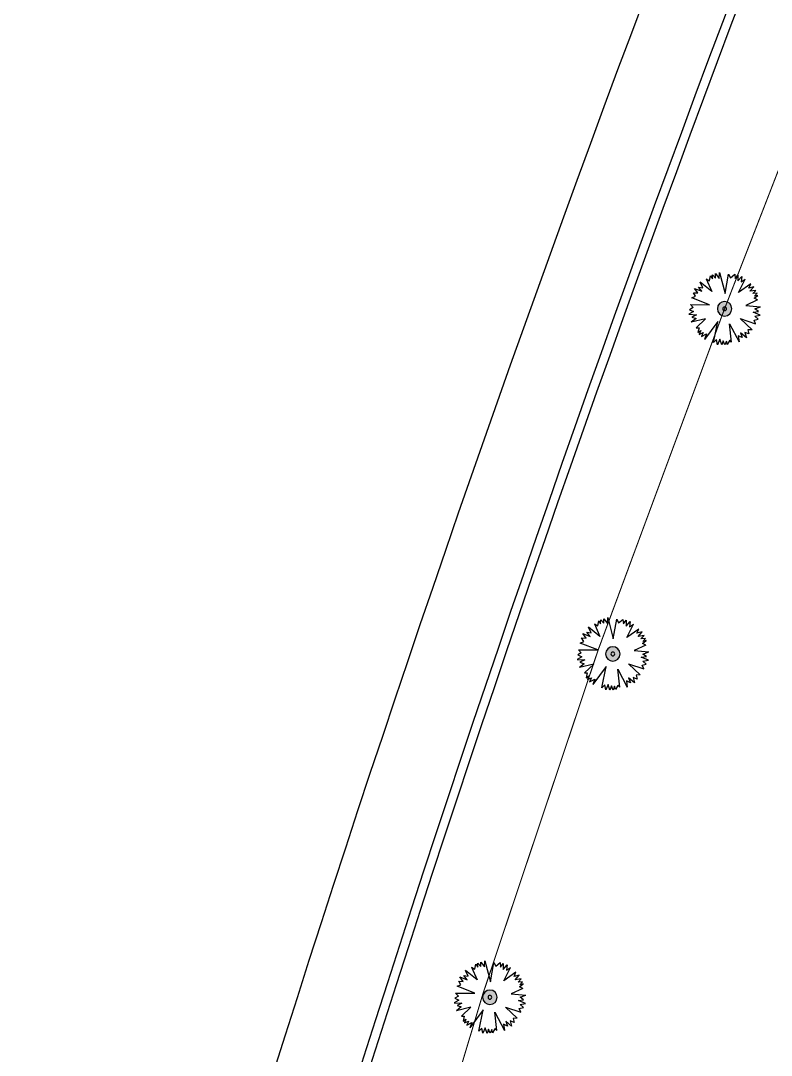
# Model space of a CAD drawing. Extents: x 671027 to 671614, y 802418 to 802669.
# Drawn here: x 671246.39 to 671267.14, y 802476.96 to 802505.56 of the extents above; entities that cross this region are included whole.
import ezdxf

# ---------------------------------------------------------------- set-up
doc = ezdxf.new("R2010")
doc.units = 0
for name, color, linetype in [('Bubbler 110', 1, 'Continuous'), ('cicas', 8, 'Continuous'), ('Pipe-Lateral-10 Bars-32mm', 7, 'Continuous'), ('ROAD BORDER', 7, 'Continuous'), ('Roads boundry', 7, 'Continuous')]:
    doc.layers.add(name, color=color, linetype=linetype)
doc.styles.get("Standard").update_dxf_attribs({"font": 'arial.ttf'})
doc.linetypes.add('32mm', pattern='A,0.5,-0.2,["32mm",Standard,S=0.1,R=0,X=-0.1,Y=-0.05],-0.5', length=1.2)

# ---------------------------------------------------------------- blocks, each defined once
blk = doc.blocks.new('TUJA ORIENTALIS')
at = {"layer": 'cicas', "color": 3}
for points in [[(-0.235, 0.869), (-0.16, 0.372), (-0.404, 0.804)], [(-0.235, 0.869), (-0.235, 0.869), (-0.148, 0.809), (-0.105, 0.908), (-0.105, 0.908), (-0.105, 0.908), (-0.043, 0.81), (0.01, 0.945), (0.052, 0.747), (0.093, 0.879), (0.145, 0.774), (0.226, 0.915)], [(0.385, 0.802), (0.189, 0.53), (0.226, 0.915)], [(-0.404, 0.804), (-0.404, 0.804), (-0.43, 0.702), (-0.528, 0.746), (-0.528, 0.746), (-0.528, 0.746), (-0.508, 0.632), (-0.638, 0.698), (-0.537, 0.521), (-0.656, 0.593), (-0.624, 0.48), (-0.779, 0.531)], [(0.831, 0.408), (0.301, 0.221), (0.717, 0.632)], [(0.385, 0.802), (0.385, 0.802), (0.394, 0.731), (0.514, 0.779), (0.476, 0.699), (0.566, 0.753), (0.536, 0.639), (0.633, 0.702), (0.581, 0.557), (0.717, 0.632), (0.717, 0.632), (0.717, 0.632)], [(-0.844, 0.363), (-0.844, 0.363), (-0.78, 0.282), (-0.903, 0.238), (-0.821, 0.204), (-0.923, 0.184), (-0.826, 0.119), (-0.94, 0.101), (-0.804, 0.027), (-0.956, -0.007), (-0.956, -0.007), (-0.956, -0.007)], [(-0.844, 0.363), (-0.495, 0.269), (-0.779, 0.531)], [(0.888, -0.057), (0.888, -0.057), (0.83, -0.015), (0.931, 0.066), (0.842, 0.073), (0.933, 0.124), (0.82, 0.154), (0.922, 0.208), (0.77, 0.234), (0.902, 0.316), (0.765, 0.321), (0.831, 0.408)], [(-0.956, -0.007), (-0.393, -0.069), (-0.393, -0.069)], [(-0.393, -0.069), (-0.882, -0.233), (-0.779, -0.264), (-0.856, -0.391), (-0.856, -0.391), (-0.856, -0.391), (-0.739, -0.387), (-0.821, -0.468), (-0.668, -0.448), (-0.771, -0.565), (-0.638, -0.53), (-0.69, -0.642)], [(0.888, -0.057), (0.407, -0.07), (0.908, -0.251)], [(0.642, -0.631), (0.642, -0.631), (0.633, -0.525), (0.74, -0.536), (0.74, -0.536), (0.74, -0.536), (0.685, -0.434), (0.829, -0.455), (0.676, -0.32), (0.812, -0.35), (0.746, -0.253), (0.908, -0.251)], [(-0.548, -0.766), (-0.371, -0.423), (-0.69, -0.642)], [(0.642, -0.631), (0.312, -0.37), (0.503, -0.746)], [(-0.106, -0.883), (-0.106, -0.883), (-0.162, -0.807), (-0.221, -0.907), (-0.212, -0.818), (-0.278, -0.899), (-0.289, -0.783), (-0.359, -0.874), (-0.359, -0.72), (-0.462, -0.837), (-0.444, -0.701), (-0.548, -0.766)], [(-0.106, -0.883), (-0.008, -0.563), (0.081, -0.939)], [(0.503, -0.746), (0.503, -0.746), (0.401, -0.718), (0.392, -0.826), (0.392, -0.826), (0.392, -0.826), (0.302, -0.752), (0.296, -0.898), (0.191, -0.723), (0.195, -0.862), (0.113, -0.779), (0.081, -0.939)]]:
    blk.add_lwpolyline(points, dxfattribs=at)
blk.add_circle((0, 0), 0.0493, dxfattribs=at)
blk = doc.blocks.new('Bubbler 110')
at = {"layer": 'Bubbler 110'}
h = blk.add_hatch(color=1, dxfattribs=at)
h.dxf.hatch_style = 1
h.paths.add_polyline_path([(-0.2, 0, 1), (0.2, 0, 1)])
at = {"layer": 'Bubbler 110', "color": 7}
blk.add_circle((0, 0), 0.2, dxfattribs=at)

msp = doc.modelspace()

# ---------------------------------------------------------------- linework, layer by layer
at = {"layer": 'Pipe-Lateral-10 Bars-32mm', "color": 5, "linetype": '32mm', "const_width": 0.03}
msp.add_lwpolyline([(671277.037, 802526.408), (671265.825, 802497.548, 0.023581), (671256.282, 802469.074, 0.000384), (671255.909, 802467.752, 0.000384)], format="xyb", dxfattribs=at)
at = {"layer": 'ROAD BORDER', "color": 0}
msp.add_arc((671797.04, 802305.249), 570, 151.05895, 165.03001, dxfattribs=at)
msp.add_arc((671797.04, 802305.249), 570, 151.05895, 165.03001, dxfattribs=at)
at = {"layer": 'ROAD BORDER'}
msp.add_arc((671797.04, 802305.249), 567.5, 151.04997, 165.02103, dxfattribs=at)
at = {"layer": 'Roads boundry', "color": 3}
msp.add_lwpolyline([(671248.591, 802451.988, -0.061033), (671300.237, 802580.059, -0.480427), (671399.317, 802596.5), (671471.758, 802531.196, -0.720128), (671452.819, 802487.724, 0.224449), (671290.835, 802427.96, -0.764766), (671248.569, 802451.907)], format="xyb", close=True, dxfattribs=at)
at = {"layer": 'Roads boundry'}
msp.add_arc((671797.04, 802305.249), 570, 151.05895, 165.03001, dxfattribs=at)
msp.add_arc((671797.04, 802305.249), 570, 151.05895, 165.03001, dxfattribs=at)
msp.add_arc((671797.04, 802305.249), 570, 151.05895, 165.03001, dxfattribs=at)
msp.add_arc((671797.04, 802305.249), 570, 151.05895, 165.03001, dxfattribs=at)

# ---------------------------------------------------------------- block references
at = {"layer": 'Bubbler 110', "extrusion": (0, 0, -1), "rotation": 261.8335702853012}
for p in [(-671265.844, 802497.596), (-671262.754, 802488.055), (-671259.356, 802478.566)]:
    msp.add_blockref('Bubbler 110', p, dxfattribs=at)
at = {"layer": 'cicas', "lineweight": 40, "extrusion": (0, 0, -1), "xscale": 1.059197437387116, "yscale": 1.059197437387116, "zscale": -1.059197437387116, "rotation": 261.8335702853012}
for p in [(-671265.844, 802497.596), (-671262.754, 802488.055), (-671259.356, 802478.566)]:
    msp.add_blockref('TUJA ORIENTALIS', p, dxfattribs=at)

doc.saveas('drawing.dxf')
